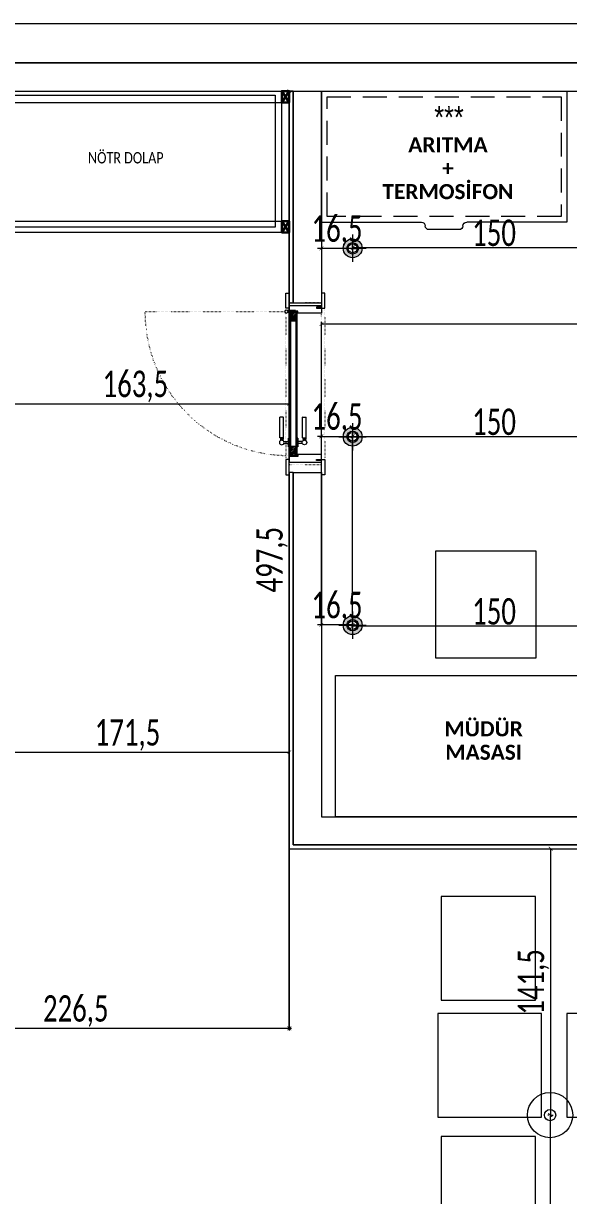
# Model space of a CAD drawing. Header units: millimetres. Extents: x -24 to 530668, y -246875 to -2983.
# Drawn here: x 266047 to 266336, y -114445 to -113823 of the extents above; entities that cross this region are included whole.
import ezdxf
from ezdxf.enums import TextEntityAlignment as Align

# ---------------------------------------------------------------- set-up
doc = ezdxf.new("R2010")
doc.units = ezdxf.units.MM
doc.header["$PDMODE"] = 2
doc.linetypes.add('ACAD_ISO07W100', pattern=[3, 0, -3])
doc.linetypes.add('DASHED', pattern=[19.05, 12.7, -6.35])
doc.layers.get('0').update_dxf_attribs({"lineweight": 20})
for name, color, linetype, lineweight in [('ahsap', 34, 'Continuous', 25), ('aydınlatma', 40, 'Continuous', 20), ('KP', 167, 'Continuous', 30), ('t_aydınlatma', 40, 'Continuous', 18), ('t_kutu p', 50, 'Continuous', 30), ('t_tarama', 253, 'Continuous', 5), ('ölçü', 251, 'Continuous', 5)]:
    doc.layers.add(name, color=color, linetype=linetype, lineweight=lineweight)
doc.styles.add('OLUŞTURULMUŞ_STİL_1', font='arialbd.ttf')
doc.styles.add('style1', font='arial.ttf', dxfattribs={"height": 20})
doc.styles.add('text2', font='calibri.ttf', dxfattribs={"width": 0.8})
doc.styles.add('txt_tur_1', font='arial.ttf', dxfattribs={"height": 1.5})
doc.styles.add('Ölçü50', font='calibri.ttf', dxfattribs={"width": 0.7})
doc.dimstyles.new('olcu10', dxfattribs={"dimtxt": 14, "dimasz": 2, "dimexe": 1.25, "dimexo": 0.625, "dimgap": 0.5, "dimtad": 1, "dimdec": 1, "dimrnd": 0.5, "dimzin": 9, "dimtxsty": 'Ölçü50', "dimblk": 'ARCHTICK', "dimcen": 2, "dimclrd": 256, "dimclre": 256, "dimclrt": 6, "dimazin": 2, "dimtfac": 1, "dimtdec": 1, "dimtix": 1, "dimtmove": 0, "dimatfit": 3, "dimldrblk": 'ARCHTICK', "dimfxl": 1, "dimlwd": -1, "dimarcsym": 0})

# ---------------------------------------------------------------- blocks, each defined once
blk = doc.blocks.new('sıva altı armatür')
at = {"layer": 't_aydınlatma', "lineweight": 5}
h = blk.add_hatch(color=256, dxfattribs=at)
h.dxf.hatch_style = 1
h.paths.add_polyline_path([(-5, 0.03), (-3.04, 0.03, -0.404348), (-0.07, 3.04), (-0.07, 5, 0.408216)])
h.paths.add_polyline_path([(-5, 0.03, 0.412028), (-0.07, -5), (-0.07, -3.04, -0.410615), (-3.04, 0.03)])
h.paths.add_polyline_path([(0, -3.04, -0.005763), (-0.07, -3.04), (-0.07, -5, 0.003498), (0, -5, 0.416126), (5, 0.03), (3.04, 0.03, -0.417365)])
h.paths.add_polyline_path([(0, 5, 0.003498), (-0.07, 5), (-0.07, 3.04, -0.005763), (0, 3.04, -0.411069), (3.04, 0.03), (5, 0.03, 0.412304)])
for p, q in [((0, 7.25), (0, -7.25)), ((-7.25, 0), (7.25, 0))]:
    blk.add_line(p, q, dxfattribs=at)
for radius in [5, 3.04, 2.32]:
    blk.add_circle((0, 0), radius, dxfattribs=at)
blk = doc.blocks.new('_ArchTick')
at = {"color": 0, "linetype": 'ByBlock', "const_width": 0.15}
blk.add_lwpolyline([(-0.5, -0.5), (0.5, 0.5)], dxfattribs=at)
blk = doc.blocks.new('*D791')
at = {"layer": 'DEFPOINTS', "color": 0, "transparency": 16777216}
for p in [(260676.61, -113560.22), (260513.31, -113576.9), (260676.61, -113613.76)]:
    blk.add_point(p, dxfattribs=at)
at = {"layer": 'ölçü', "lineweight": -2, "transparency": 16777216}
for p, q in [((260676.61, -113560.85), (260676.61, -113615.01)), ((260513.31, -113577.52), (260513.31, -113615.01))]:
    blk.add_line(p, q, dxfattribs=at)
at = {"layer": 'ölçü', "transparency": 16777216}
blk.add_line((260513.31, -113613.76), (260676.61, -113613.76), dxfattribs=at)
at = {"layer": 'ölçü', "transparency": 16777216, "xscale": 2, "yscale": 2, "zscale": 2, "rotation": 180}
blk.add_blockref('_ArchTick', (260513.31, -113613.76), dxfattribs=at)
at = {"layer": 'ölçü', "transparency": 16777216, "xscale": 2, "yscale": 2, "zscale": 2}
blk.add_blockref('_ArchTick', (260676.61, -113613.76), dxfattribs=at)
at = {"layer": 'ölçü', "color": 6, "transparency": 16777216, "insert": (260594.96, -113604.63), "char_height": 14, "attachment_point": 5, "style": 'Ölçü50'}
blk.add_mtext('163,5', dxfattribs=at)
blk = doc.blocks.new('*D800')
at = {"layer": 'DEFPOINTS', "color": 0, "transparency": 16777216}
for p in [(260676.61, -113772.36), (260504.96, -113793.38), (260676.61, -113798.64)]:
    blk.add_point(p, dxfattribs=at)
at = {"layer": 'ölçü', "lineweight": -2, "transparency": 16777216}
for p, q in [((260676.61, -113772.99), (260676.61, -113799.89)), ((260504.96, -113794.01), (260504.96, -113799.89))]:
    blk.add_line(p, q, dxfattribs=at)
at = {"layer": 'ölçü', "transparency": 16777216}
blk.add_line((260504.96, -113798.64), (260676.61, -113798.64), dxfattribs=at)
at = {"layer": 'ölçü', "transparency": 16777216, "xscale": 2, "yscale": 2, "zscale": 2, "rotation": 180}
blk.add_blockref('_ArchTick', (260504.96, -113798.64), dxfattribs=at)
at = {"layer": 'ölçü', "transparency": 16777216, "xscale": 2, "yscale": 2, "zscale": 2}
blk.add_blockref('_ArchTick', (260676.61, -113798.64), dxfattribs=at)
at = {"layer": 'ölçü', "color": 6, "transparency": 16777216, "insert": (260590.79, -113789.56), "char_height": 14, "attachment_point": 5, "style": 'Ölçü50'}
blk.add_mtext('171,5', dxfattribs=at)
blk = doc.blocks.new('*D801')
at = {"layer": 'DEFPOINTS', "color": 0, "transparency": 16777216}
for p in [(260860.21, -113530.82), (260710.21, -113531.29), (260860.21, -113531.29)]:
    blk.add_point(p, dxfattribs=at)
at = {"layer": 'ölçü', "lineweight": -2, "transparency": 16777216}
for p, q in [((260710.21, -113530.66), (260710.21, -113529.57)), ((260860.21, -113530.66), (260860.21, -113529.57))]:
    blk.add_line(p, q, dxfattribs=at)
at = {"layer": 'ölçü', "transparency": 16777216}
blk.add_line((260710.21, -113530.82), (260860.21, -113530.82), dxfattribs=at)
at = {"layer": 'ölçü', "transparency": 16777216, "xscale": 2, "yscale": 2, "zscale": 2, "rotation": 180}
blk.add_blockref('_ArchTick', (260710.21, -113530.82), dxfattribs=at)
at = {"layer": 'ölçü', "transparency": 16777216, "xscale": 2, "yscale": 2, "zscale": 2}
blk.add_blockref('_ArchTick', (260860.21, -113530.82), dxfattribs=at)
at = {"layer": 'ölçü', "color": 6, "transparency": 16777216, "insert": (260785.21, -113523.14), "char_height": 14, "attachment_point": 5, "style": 'Ölçü50'}
blk.add_mtext('150', dxfattribs=at)
blk = doc.blocks.new('*D809')
at = {"layer": 'DEFPOINTS', "color": 0, "transparency": 16777216}
for p in [(260710.21, -113631.08), (260710.21, -113631.29), (260693.61, -113650.24)]:
    blk.add_point(p, dxfattribs=at)
at = {"layer": 'ölçü', "lineweight": -2, "transparency": 16777216}
for p, q in [((260693.61, -113649.61), (260693.61, -113629.83)), ((260710.21, -113630.66), (260710.21, -113629.83))]:
    blk.add_line(p, q, dxfattribs=at)
at = {"layer": 'ölçü', "transparency": 16777216}
for p, q in [((260693.61, -113631.08), (260691.61, -113631.08)), ((260693.61, -113631.08), (260710.21, -113631.08)), ((260710.21, -113631.08), (260712.21, -113631.08))]:
    blk.add_line(p, q, dxfattribs=at)
at = {"layer": 'ölçü', "transparency": 16777216, "xscale": 2, "yscale": 2, "zscale": 2}
blk.add_blockref('_ArchTick', (260693.61, -113631.08), dxfattribs=at)
at = {"layer": 'ölçü', "transparency": 16777216, "xscale": 2, "yscale": 2, "zscale": 2, "rotation": 180}
blk.add_blockref('_ArchTick', (260710.21, -113631.08), dxfattribs=at)
at = {"layer": 'ölçü', "color": 6, "transparency": 16777216, "insert": (260701.91, -113621.96), "char_height": 14, "attachment_point": 5, "style": 'Ölçü50'}
blk.add_mtext('16,5', dxfattribs=at)
blk = doc.blocks.new('*D810')
at = {"layer": 'DEFPOINTS', "color": 0, "transparency": 16777216}
for p in [(260710.21, -113631.29), (260860.21, -113631.08), (260860.21, -113631.08)]:
    blk.add_point(p, dxfattribs=at)
at = {"layer": 'ölçü', "lineweight": -2, "transparency": 16777216}
for p, q in [((260710.21, -113630.66), (260710.21, -113629.83)), ((260860.21, -113631.71), (260860.21, -113632.33))]:
    blk.add_line(p, q, dxfattribs=at)
at = {"layer": 'ölçü', "transparency": 16777216}
blk.add_line((260710.21, -113631.08), (260860.21, -113631.08), dxfattribs=at)
at = {"layer": 'ölçü', "transparency": 16777216, "xscale": 2, "yscale": 2, "zscale": 2, "rotation": 180}
blk.add_blockref('_ArchTick', (260710.21, -113631.08), dxfattribs=at)
at = {"layer": 'ölçü', "transparency": 16777216, "xscale": 2, "yscale": 2, "zscale": 2}
blk.add_blockref('_ArchTick', (260860.21, -113631.08), dxfattribs=at)
at = {"layer": 'ölçü', "color": 6, "transparency": 16777216, "insert": (260785.21, -113623.41), "char_height": 14, "attachment_point": 5, "style": 'Ölçü50'}
blk.add_mtext('150', dxfattribs=at)
blk = doc.blocks.new('*D814')
at = {"layer": 'DEFPOINTS', "color": 0, "transparency": 16777216}
for p in [(260693.61, -113571.51), (261208.63, -113574.39), (260693.61, -113671.33)]:
    blk.add_point(p, dxfattribs=at)
at = {"layer": 'ölçü', "lineweight": -2, "transparency": 16777216}
for p, q in [((260693.61, -113670.7), (260693.61, -113570.26)), ((261208.63, -113573.77), (261208.63, -113570.26))]:
    blk.add_line(p, q, dxfattribs=at)
at = {"layer": 'ölçü', "transparency": 16777216}
blk.add_line((261208.63, -113571.51), (260693.61, -113571.51), dxfattribs=at)
at = {"layer": 'ölçü', "transparency": 16777216, "xscale": 2, "yscale": 2, "zscale": 2, "rotation": 180}
blk.add_blockref('_ArchTick', (260693.61, -113571.51), dxfattribs=at)
at = {"layer": 'ölçü', "transparency": 16777216, "xscale": 2, "yscale": 2, "zscale": 2}
blk.add_blockref('_ArchTick', (261208.63, -113571.51), dxfattribs=at)
at = {"layer": 'ölçü', "color": 6, "transparency": 16777216, "insert": (260951.12, -113563.89), "char_height": 14, "attachment_point": 5, "style": 'Ölçü50'}
blk.add_mtext('515', dxfattribs=at)
blk = doc.blocks.new('*D815')
at = {"layer": 'DEFPOINTS', "color": 0, "transparency": 16777216}
for p in [(260710.21, -113631.08), (260693.61, -113730.9), (260710.21, -113731.29)]:
    blk.add_point(p, dxfattribs=at)
at = {"layer": 'ölçü', "lineweight": -2, "transparency": 16777216}
for p, q in [((260693.61, -113730.27), (260693.61, -113629.83)), ((260710.21, -113730.66), (260710.21, -113629.83))]:
    blk.add_line(p, q, dxfattribs=at)
at = {"layer": 'ölçü', "transparency": 16777216}
for p, q in [((260693.61, -113631.08), (260691.61, -113631.08)), ((260693.61, -113631.08), (260710.21, -113631.08)), ((260710.21, -113631.08), (260712.21, -113631.08))]:
    blk.add_line(p, q, dxfattribs=at)
at = {"layer": 'ölçü', "transparency": 16777216, "xscale": 2, "yscale": 2, "zscale": 2}
blk.add_blockref('_ArchTick', (260693.61, -113631.08), dxfattribs=at)
at = {"layer": 'ölçü', "transparency": 16777216, "xscale": 2, "yscale": 2, "zscale": 2, "rotation": 180}
blk.add_blockref('_ArchTick', (260710.21, -113631.08), dxfattribs=at)
at = {"layer": 'ölçü', "color": 6, "transparency": 16777216, "insert": (260701.91, -113621.96), "char_height": 14, "attachment_point": 5, "style": 'Ölçü50'}
blk.add_mtext('16,5', dxfattribs=at)
blk = doc.blocks.new('*D816')
at = {"layer": 'DEFPOINTS', "color": 0, "transparency": 16777216}
for p in [(260693.61, -113731.09), (260693.61, -113731.69), (260710.21, -113731.29)]:
    blk.add_point(p, dxfattribs=at)
at = {"layer": 'ölçü', "lineweight": -2, "transparency": 16777216}
for p, q in [((260693.61, -113731.07), (260693.61, -113729.84)), ((260710.21, -113730.66), (260710.21, -113729.84))]:
    blk.add_line(p, q, dxfattribs=at)
at = {"layer": 'ölçü', "transparency": 16777216}
for p, q in [((260693.61, -113731.09), (260691.61, -113731.09)), ((260710.21, -113731.09), (260693.61, -113731.09)), ((260710.21, -113731.09), (260712.21, -113731.09))]:
    blk.add_line(p, q, dxfattribs=at)
at = {"layer": 'ölçü', "transparency": 16777216, "xscale": 2, "yscale": 2, "zscale": 2}
blk.add_blockref('_ArchTick', (260693.61, -113731.09), dxfattribs=at)
at = {"layer": 'ölçü', "transparency": 16777216, "xscale": 2, "yscale": 2, "zscale": 2, "rotation": 180}
blk.add_blockref('_ArchTick', (260710.21, -113731.09), dxfattribs=at)
at = {"layer": 'ölçü', "color": 6, "transparency": 16777216, "insert": (260701.91, -113721.97), "char_height": 14, "attachment_point": 5, "style": 'Ölçü50'}
blk.add_mtext('16,5', dxfattribs=at)
blk = doc.blocks.new('*D817')
at = {"layer": 'DEFPOINTS', "color": 0, "transparency": 16777216}
for p in [(260710.21, -113729.57), (260860.21, -113731.29), (260860.21, -113731.7)]:
    blk.add_point(p, dxfattribs=at)
at = {"layer": 'ölçü', "lineweight": -2, "transparency": 16777216}
for p, q in [((260710.21, -113730.2), (260710.21, -113732.95)), ((260860.21, -113731.91), (260860.21, -113732.95))]:
    blk.add_line(p, q, dxfattribs=at)
at = {"layer": 'ölçü', "transparency": 16777216}
blk.add_line((260710.21, -113731.7), (260860.21, -113731.7), dxfattribs=at)
at = {"layer": 'ölçü', "transparency": 16777216, "xscale": 2, "yscale": 2, "zscale": 2, "rotation": 180}
blk.add_blockref('_ArchTick', (260710.21, -113731.7), dxfattribs=at)
at = {"layer": 'ölçü', "transparency": 16777216, "xscale": 2, "yscale": 2, "zscale": 2}
blk.add_blockref('_ArchTick', (260860.21, -113731.7), dxfattribs=at)
at = {"layer": 'ölçü', "color": 6, "transparency": 16777216, "insert": (260785.21, -113724.03), "char_height": 14, "attachment_point": 5, "style": 'Ölçü50'}
blk.add_mtext('150', dxfattribs=at)
blk = doc.blocks.new('*D830')
at = {"layer": 'DEFPOINTS', "color": 0, "transparency": 16777216}
for p in [(260676.61, -113831.12), (260450.06, -113936.74), (260676.61, -113945.2)]:
    blk.add_point(p, dxfattribs=at)
at = {"layer": 'ölçü', "lineweight": -2, "transparency": 16777216}
for p, q in [((260676.61, -113831.74), (260676.61, -113946.45)), ((260450.06, -113937.36), (260450.06, -113946.45))]:
    blk.add_line(p, q, dxfattribs=at)
at = {"layer": 'ölçü', "transparency": 16777216}
blk.add_line((260450.06, -113945.2), (260676.61, -113945.2), dxfattribs=at)
at = {"layer": 'ölçü', "transparency": 16777216, "xscale": 2, "yscale": 2, "zscale": 2, "rotation": 180}
blk.add_blockref('_ArchTick', (260450.06, -113945.2), dxfattribs=at)
at = {"layer": 'ölçü', "transparency": 16777216, "xscale": 2, "yscale": 2, "zscale": 2}
blk.add_blockref('_ArchTick', (260676.61, -113945.2), dxfattribs=at)
at = {"layer": 'ölçü', "color": 6, "transparency": 16777216, "insert": (260563.34, -113936.06), "char_height": 14, "attachment_point": 5, "style": 'Ölçü50'}
blk.add_mtext('226,5', dxfattribs=at)
blk = doc.blocks.new('*D831')
at = {"layer": 'DEFPOINTS', "color": 0, "transparency": 16777216}
for p in [(260656.36, -113447.9), (260676.61, -113447.9), (260668.9, -113945.2)]:
    blk.add_point(p, dxfattribs=at)
at = {"layer": 'ölçü', "lineweight": -2, "transparency": 16777216}
for p, q in [((260656.99, -113447.9), (260677.86, -113447.9)), ((260669.52, -113945.2), (260677.86, -113945.2))]:
    blk.add_line(p, q, dxfattribs=at)
at = {"layer": 'ölçü', "transparency": 16777216}
blk.add_line((260676.61, -113945.2), (260676.61, -113447.9), dxfattribs=at)
at = {"layer": 'ölçü', "transparency": 16777216, "xscale": 2, "yscale": 2, "zscale": 2}
for p, rotation in [((260676.61, -113447.9), 90), ((260676.61, -113945.2), 270)]:
    blk.add_blockref('_ArchTick', p, dxfattribs=dict(at, rotation=rotation))
at = {"layer": 'ölçü', "color": 6, "transparency": 16777216, "insert": (260667.48, -113696.55), "char_height": 14, "attachment_point": 5, "rotation": 90, "style": 'Ölçü50'}
blk.add_mtext('497,5', dxfattribs=at)
blk = doc.blocks.new('*D863')
at = {"layer": 'DEFPOINTS', "color": 0, "transparency": 16777216}
for p in [(260693.61, -113530.66), (260710.21, -113530.66), (260693.61, -113531.37)]:
    blk.add_point(p, dxfattribs=at)
at = {"layer": 'ölçü', "transparency": 16777216}
for p, q in [((260693.61, -113531.37), (260691.61, -113531.37)), ((260710.21, -113531.37), (260693.61, -113531.37)), ((260710.21, -113531.37), (260712.21, -113531.37))]:
    blk.add_line(p, q, dxfattribs=at)
at = {"layer": 'ölçü', "lineweight": -2, "transparency": 16777216}
for p, q in [((260693.61, -113531.29), (260693.61, -113532.62)), ((260710.21, -113531.29), (260710.21, -113532.62))]:
    blk.add_line(p, q, dxfattribs=at)
at = {"layer": 'ölçü', "transparency": 16777216, "xscale": 2, "yscale": 2, "zscale": 2}
blk.add_blockref('_ArchTick', (260693.61, -113531.37), dxfattribs=at)
at = {"layer": 'ölçü', "transparency": 16777216, "xscale": 2, "yscale": 2, "zscale": 2, "rotation": 180}
blk.add_blockref('_ArchTick', (260710.21, -113531.37), dxfattribs=at)
at = {"layer": 'ölçü', "color": 6, "transparency": 16777216, "insert": (260701.91, -113522.24), "char_height": 14, "attachment_point": 5, "style": 'Ölçü50'}
blk.add_mtext('16,5', dxfattribs=at)
blk = doc.blocks.new('*D864')
at = {"layer": 'DEFPOINTS', "color": 0, "transparency": 16777216}
for p in [(260814.9, -113991.25), (260814.9, -114287.18), (260814.9, -114287.18)]:
    blk.add_point(p, dxfattribs=at)
at = {"layer": 'ölçü', "lineweight": -2, "transparency": 16777216}
for p, q in [((260814.27, -113991.25), (260813.65, -113991.25)), ((260814.27, -114287.18), (260813.65, -114287.18))]:
    blk.add_line(p, q, dxfattribs=at)
at = {"layer": 'ölçü', "transparency": 16777216}
blk.add_line((260814.9, -113991.25), (260814.9, -114287.18), dxfattribs=at)
at = {"layer": 'ölçü', "transparency": 16777216, "xscale": 2, "yscale": 2, "zscale": 2}
for p, rotation in [((260814.9, -113991.25), 90), ((260814.9, -114287.18), 270)]:
    blk.add_blockref('_ArchTick', p, dxfattribs=dict(at, rotation=rotation))
at = {"layer": 'ölçü', "color": 6, "transparency": 16777216, "insert": (260807.23, -114139.21), "char_height": 14, "attachment_point": 5, "rotation": 90, "style": 'Ölçü50'}
blk.add_mtext('296', dxfattribs=at)
blk = doc.blocks.new('*D865')
at = {"layer": 'DEFPOINTS', "color": 0, "transparency": 16777216}
for p in [(260814.9, -113849.9), (260815.24, -113849.9), (260814.9, -113991.25)]:
    blk.add_point(p, dxfattribs=at)
at = {"layer": 'ölçü', "transparency": 16777216}
blk.add_line((260815.24, -113991.25), (260815.24, -113849.9), dxfattribs=at)
at = {"layer": 'ölçü', "lineweight": -2, "transparency": 16777216}
for p, q in [((260815.52, -113849.9), (260816.49, -113849.9)), ((260815.52, -113991.25), (260816.49, -113991.25))]:
    blk.add_line(p, q, dxfattribs=at)
at = {"layer": 'ölçü', "transparency": 16777216, "xscale": 2, "yscale": 2, "zscale": 2}
for p, rotation in [((260815.24, -113849.9), 90), ((260815.24, -113991.25), 270)]:
    blk.add_blockref('_ArchTick', p, dxfattribs=dict(at, rotation=rotation))
at = {"layer": 'ölçü', "color": 6, "transparency": 16777216, "insert": (260806.16, -113920.58), "char_height": 14, "attachment_point": 5, "rotation": 90, "style": 'Ölçü50'}
blk.add_mtext('141,5', dxfattribs=at)
blk = doc.blocks.new('DGHH')
at = {"layer": 'aydınlatma'}
for radius in [20, 5]:
    blk.add_circle((254315, -103870.9, 2092.6), radius, dxfattribs=at)
blk = doc.blocks.new('A$C70273054-flat-1')
for p, q in [((-67, 130.2), (-67, 0)), ((2.5, 130.2), (-67, 130.2)), ((2.5, 130.2), (2.5, 77.1)), ((4.5, 75.1), (4.5, 75.1)), ((6.5, 57.1), (6.5, 73.1)), ((2.5, 0), (2.5, 53.1)), ((4.5, 55.1), (4.5, 55.1)), ((-67, 0), (2.5, 0))]:
    blk.add_line(p, q)
at = {"linetype": 'DASHED'}
blk.add_lwpolyline([(-0.5, 3), (-0.5, 127.2), (-64, 127.2), (-64, 3)], close=True, dxfattribs=at)
for centre, start, end in [((4.5, 77.1), 180, 270), ((4.5, 73.1), 0, 90), ((4.5, 57.1), 270, 0), ((4.5, 53.1), 90, 180)]:
    blk.add_arc(centre, 2, start, end)
at = {"style": 'style1', "width": 0.8}
blk.add_text('***', height=12, rotation=90, dxfattribs=at).set_placement((-47.18, 54.67))
blk = doc.blocks.new('60lik')
at = {"layer": 'KP'}
blk.add_lwpolyline([(260700.19, -106004.33), (260704.19, -106004.33), (260704.19, -106010.33), (260700.19, -106010.33), (260700.19, -106004.33), (260704.19, -106010.33), (260704.19, -106004.33), (260700.19, -106010.33)], dxfattribs=at)
blk = doc.blocks.new('kapıdetay')
at = {"ltscale": 0.2}
h = blk.add_hatch(dxfattribs=at)
h.set_pattern_fill('ANSI31', color=251, scale=0.2)
h.set_pattern_definition([(45, (-560329.91457, -186215.0068), (-0.44901280605, 0.44901280605), [])])
h.paths.add_polyline_path([(9.8, -4.4), (4.8, -4.4), (4.8, -4.2), (5.2, -4.2), (5.2, -1.6), (9.8, -1.6)])
h = blk.add_hatch(dxfattribs=at)
h.set_pattern_fill('ANSI31', color=251, scale=0.2)
h.set_pattern_definition([(45, (-560326.91455, -186218.00687), (-0.44901280605, 0.44901280605), [])])
h.paths.add_polyline_path([(81.2, -1.6), (81.2, -4.4), (76.2, -4.4), (76.2, -1.6)])
at = {"linetype": 'ACAD_ISO07W100', "ltscale": 0.2}
blk.add_line((4.8, -1), (4.8, 75.4), dxfattribs=at)
at = {"ltscale": 0.2}
for p, q in [((4.1, -4.2), (4.1, 0.02)), ((5.2, -4.2), (5.2, 0.02)), ((71.67, 4), (60.6, 4)), ((60.6, 3.75), (60.6, 4)), ((60.6, 2.25), (60.6, 3.75)), ((60.6, 2.25), (60.6, 2)), ((71.67, 2), (60.6, 2)), ((71.67, 2), (60.6, 2)), ((71.67, 3.75), (71.67, 4)), ((71.67, 2.25), (71.67, 3.75)), ((71.67, 3.75), (72.28, 3.75)), ((71.67, 2.25), (71.67, 2)), ((71.67, 2.25), (72.28, 2.25)), ((72.28, 3.63), (72.28, 3.75)), ((72.28, 2.37), (72.28, 3.63)), ((72.28, 3.63), (73.07, 3.63)), ((72.28, 2.37), (72.28, 2.25)), ((72.28, 2.37), (73.07, 2.37)), ((73.57, 1.9), (73.57, -0.49)), ((74.7, 1.9), (74.7, -0.49)), ((4.1, -4.2), (4.5, -4.2)), ((4.5, -4.2), (4.5, -0.19)), ((4.8, -4.2), (4.8, -0.19)), ((4.8, -1), (81.2, -1)), ((4.8, -5), (4.8, -1)), ((4.8, -1.6), (81.2, -1.6)), ((5.2, -4.2), (4.8, -4.2)), ((4.8, -4.4), (81.2, -4.4)), ((4.8, -5), (81.2, -5)), ((9.8, -4.4), (9.8, -1.6)), ((76.36, -0.49), (71.91, -0.49)), ((71.91, -0.49), (71.91, -0.99)), ((71.91, -5.51), (71.91, -5.01)), ((76.36, -5.51), (71.91, -5.51)), ((73.57, -7.9), (73.57, -5.51)), ((74.7, -7.9), (74.7, -5.51)), ((76.2, -4.4), (76.2, -1.6)), ((81.2, -5), (81.2, -1)), ((71.67, -8), (60.6, -8)), ((71.67, -8), (60.6, -8)), ((60.6, -8.25), (60.6, -8)), ((60.6, -8.25), (60.6, -9.75)), ((60.6, -9.75), (60.6, -10)), ((71.67, -10), (60.6, -10)), ((71.67, -8.25), (71.67, -8)), ((71.67, -8.25), (71.67, -9.75)), ((71.67, -8.25), (72.28, -8.25)), ((71.67, -9.75), (71.67, -10)), ((71.67, -9.75), (72.28, -9.75)), ((72.28, -8.37), (72.28, -8.25)), ((72.28, -8.37), (72.28, -9.63)), ((72.28, -8.37), (73.07, -8.37)), ((72.28, -9.63), (72.28, -9.75)), ((72.28, -9.63), (73.07, -9.63))]:
    blk.add_line(p, q, dxfattribs=at)
for points in [[(-5.2, -1), (2.8, -1), (2.8, 0.8), (-5.2, 0.8)], [(91.2, -1), (83.2, -1), (83.2, 0.8), (91.2, 0.8)], [(76.36, -0.49), (76.36, -1), (71.91, -1), (71.91, -0.49)], [(76.36, -5.51), (76.36, -5), (71.91, -5), (71.91, -5.51)], [(2.3, -15.5), (2.8, -15.5), (2.8, -19.8), (-5.2, -19.8), (-5.2, -18), (2.3, -18), (2.3, -15.5)], [(83.7, -15.5), (83.2, -15.5), (83.2, -19.8), (91.2, -19.8), (91.2, -18), (83.7, -18), (83.7, -15.5)]]:
    blk.add_lwpolyline(points, close=True, dxfattribs=at)
at = {"linetype": 'ACAD_ISO07W100', "ltscale": 0.2}
for points in [[(2.8, 0.8), (83.2, 0.8)], [(0, -18), (0, -1)], [(86, -18), (86, -1)], [(80.5, -18), (5.5, -18)], [(2.8, -19.8), (83.2, -19.8)]]:
    blk.add_lwpolyline(points, dxfattribs=at)
at = {"ltscale": 0.2}
for points in [[(1.5, -18), (5.5, -18), (5.5, -5.5), (4.5, -5.5), (4.5, -1), (1.5, -1), (1.5, -18)], [(84.5, -18), (80.5, -18), (80.5, -5.5), (81.5, -5.5), (81.5, -1), (84.5, -1), (84.5, -18)]]:
    blk.add_lwpolyline(points, dxfattribs=at)
blk.add_circle((4.65, 0.6), 0.8, dxfattribs=at)
at = {"linetype": 'ACAD_ISO07W100', "ltscale": 0.2}
blk.add_arc((4.89, -0.91), 76.31, 359.93601, 90.06401, dxfattribs=at)
at = {"ltscale": 0.2}
blk.add_ellipse((74.13, 3), major_axis=(0, 1.23), ratio=0.999304, start_param=1.570796315237618, end_param=7.853981622417204, dxfattribs=at)
at = {"ltscale": 0.2, "extrusion": (0, 0, -1)}
blk.add_ellipse((74.13, -9), major_axis=(0, 1.23), ratio=0.999304, start_param=4.712389, end_param=10.995574, dxfattribs=at)
blk = doc.blocks.new('aydınlatma sd')
at = {"layer": 't_tarama'}
for p, q in [((258733.1, -113411.97, -17966.19), (262000.89, -113411.97, -17966.19)), ((259138.61, -113432.9), (261218.61, -113432.9)), ((261218.61, -113432.9), (259208.61, -113432.9)), ((259138.61, -113447.9), (261208.61, -113447.9)), ((260678.61, -113447.9), (260678.61, -113560.22)), ((260693.61, -113447.9), (260693.61, -113560.22)), ((260678.61, -113650.24), (260678.61, -113847.9)), ((260693.61, -113650.24), (260693.61, -113832.9)), ((260693.61, -113832.9), (261208.64, -113832.9)), ((260678.61, -113847.9), (261223.64, -113847.9))]:
    blk.add_line(p, q, dxfattribs=at)
at = {"layer": 't_tarama', "elevation": 0}
blk.add_lwpolyline([(260508.88, -113450.04), (260669.09, -113450.04), (260669.09, -113520.04), (260508.88, -113520.04)], close=True, dxfattribs=at)
at = {"layer": 't_tarama'}
for points in [[(260672.61, -113522.9), (260672.61, -113447.9)], [(260676.61, -113522.9), (260676.61, -113447.9)], [(260676.61, -113447.9), (260676.61, -113522.9)], [(259438.61, -113453.9), (260676.61, -113453.9)], [(260678.61, -113560.22), (260693.61, -113560.22)], [(260678.61, -113650.24), (260693.61, -113650.24)], [(260851.09, -113757.9), (260851.09, -113832.9), (260701.09, -113832.9), (260701.09, -113757.9), (260851.09, -113757.9)], [(260755.37, -113937.32), (260755.37, -113992.32), (260810.37, -113992.32), (260810.37, -113937.32), (260755.37, -113937.32)], [(260823.78, -113937.32), (260823.78, -113992.32), (260878.78, -113992.32), (260878.78, -113937.32), (260823.78, -113937.32)]]:
    blk.add_lwpolyline(points, dxfattribs=at)
for points in [[(260678.61, -113447.9), (260676.61, -113447.9), (260676.61, -113560.22), (260678.61, -113560.22)], [(259438.61, -113516.9), (260676.61, -113516.9), (260676.61, -113522.9), (259438.61, -113522.9)], [(260678.61, -113650.24), (260676.61, -113650.24), (260676.61, -113849.9), (261218.64, -113849.9), (261218.64, -113847.9), (260678.61, -113847.9)], [(260807.3, -113691.8), (260807.3, -113748.72), (260754.25, -113748.72), (260754.25, -113691.8)], [(260757.21, -113875.28), (260757.21, -113930.28), (260807.21, -113930.28), (260807.21, -113875.28)], [(260757.21, -114002.66), (260757.21, -114057.66), (260807.21, -114057.66), (260807.21, -114002.66)]]:
    blk.add_lwpolyline(points, close=True, dxfattribs=at)
at = {"layer": 'ahsap', "xscale": 0.6, "yscale": 0.6, "zscale": 0.6}
blk.add_blockref('DGHH', (108225.93, -51668.7, -1255.57), dxfattribs=at)
at = {"layer": 't_kutu p', "linetype": 'ByBlock'}
for p in [(260710.21, -113531.29), (260710.21, -113631.29), (260710.21, -113731.29)]:
    blk.add_blockref('sıva altı armatür', p, dxfattribs=at)
at = {"layer": 't_tarama'}
for p in [(-27.58, -7443.57), (-27.58, -7512.57)]:
    blk.add_blockref('60lik', p, dxfattribs=at)
at = {"layer": 't_tarama', "xscale": -1, "rotation": 90}
for name, p in [('A$C70273054-flat-1', (260823.81, -113514.9)), ('kapıdetay', (260675.61, -113560.22))]:
    blk.add_blockref(name, p, dxfattribs=at)
at = {"layer": 't_tarama', "char_height": 8, "width": 99.3889, "attachment_point": 2, "line_spacing_factor": 0.933337, "style": 'OLUŞTURULMUŞ_STİL_1'}
for s, insert in [('{\\fCalibri|b1|i0|c162|p34;ARITMA\\P+\\PTERMOSİFON}', (260760.75, -113472.32)), ('{\\fCalibri|b1|i0|c162|p34;MÜDÜR \\PMASASI}', (260779.68, -113782.27))]:
    blk.add_mtext(s, dxfattribs=dict(at, insert=insert))
at = {"layer": 't_tarama', "insert": (260569.85, -113480.25), "char_height": 6, "attachment_point": 1, "style": 'text2'}
blk.add_mtext_dynamic_manual_height_columns('NÖTR DOLAP', width=527.0079, gutter_width=12.5, heights=[0], dxfattribs=at)
at = {"layer": 't_tarama', "style": 'txt_tur_1'}
for tag, p in [('19S', (258692.48, -113427.38, -17966.19)), ('20T', (258679.1, -114252.38, -17966.19)), ('21U', (258679.1, -115238.38, -17966.19)), ('22V', (258679.1, -116077.38, -17966.19))]:
    blk.add_attdef(tag, text='', height=30, dxfattribs=at).set_placement(p, align=Align.CENTER)
at = {"layer": 'ölçü'}
for base, p1, p2, picture, middle in [((260676.61, -113447.9), (260668.9, -113945.2), (260656.36, -113447.9), '*D831', (260667.48, -113696.55)), ((260815.2362, -113849.9017), (260814.8981, -113991.2518), (260814.8981, -113849.9017), '*D865', (260806.1585, -113920.5768)), ((260814.9, -114287.18), (260814.9, -113991.25), (260814.9, -114287.18), '*D864', (260807.23, -114139.21))]:
    dim = blk.add_linear_dim(base=base, p1=p1, p2=p2, angle=90, dimstyle='olcu10', dxfattribs=at)
    dim.commit()
    dim.dimension.update_dxf_attribs({"geometry": picture, "text_midpoint": middle})
for base, p1, p2, picture, middle in [((260693.61, -113531.37), (260710.21, -113530.66), (260693.61, -113530.66), '*D863', (260701.91, -113522.24)), ((260860.21, -113530.82), (260710.21, -113531.29), (260860.21, -113531.29), '*D801', (260785.21, -113523.14)), ((260710.21, -113631.08), (260693.61, -113650.24), (260710.21, -113631.29), '*D809', (260701.91, -113621.96)), ((260693.61, -113731.09), (260710.21, -113731.29), (260693.61, -113731.69), '*D816', (260701.91, -113721.97)), ((260860.21, -113731.7), (260710.21, -113729.57), (260860.21, -113731.29), '*D817', (260785.21, -113724.03)), ((260676.6103, -113798.6391), (260504.9597, -113793.3839), (260676.6103, -113772.3642), '*D800', (260590.785, -113789.5615))]:
    dim = blk.add_linear_dim(base=base, p1=p1, p2=p2, dimstyle='olcu10', dxfattribs=at)
    dim.commit()
    dim.dimension.update_dxf_attribs({"geometry": picture, "text_midpoint": middle})
for base, p1, p2, picture, middle in [((260693.61, -113571.51), (261208.63, -113574.39), (260693.61, -113671.33), '*D814', (260951.12, -113563.89)), ((260676.61, -113613.76), (260513.31, -113576.9), (260676.61, -113560.22), '*D791', (260594.96, -113604.63)), ((260710.21, -113631.08), (260693.61, -113730.9), (260710.21, -113731.29), '*D815', (260701.91, -113621.96)), ((260860.21, -113631.08), (260710.21, -113631.29), (260860.21, -113631.08), '*D810', (260785.21, -113623.41)), ((260676.6103, -113945.1963), (260450.064, -113936.738), (260676.6103, -113831.1171), '*D830', (260563.3372, -113936.0648))]:
    dim = blk.add_linear_dim(base=base, p1=p1, p2=p2, dimstyle='olcu10', override={"dimtmove": 1}, dxfattribs=at)
    dim.commit()
    dim.dimension.update_dxf_attribs({"geometry": picture, "text_midpoint": middle})

msp = doc.modelspace()

# ---------------------------------------------------------------- block references
at = {"layer": 'ölçü'}
msp.add_blockref('aydınlatma sd', (5511.652, -410.653), dxfattribs=at)

doc.saveas('drawing.dxf')
